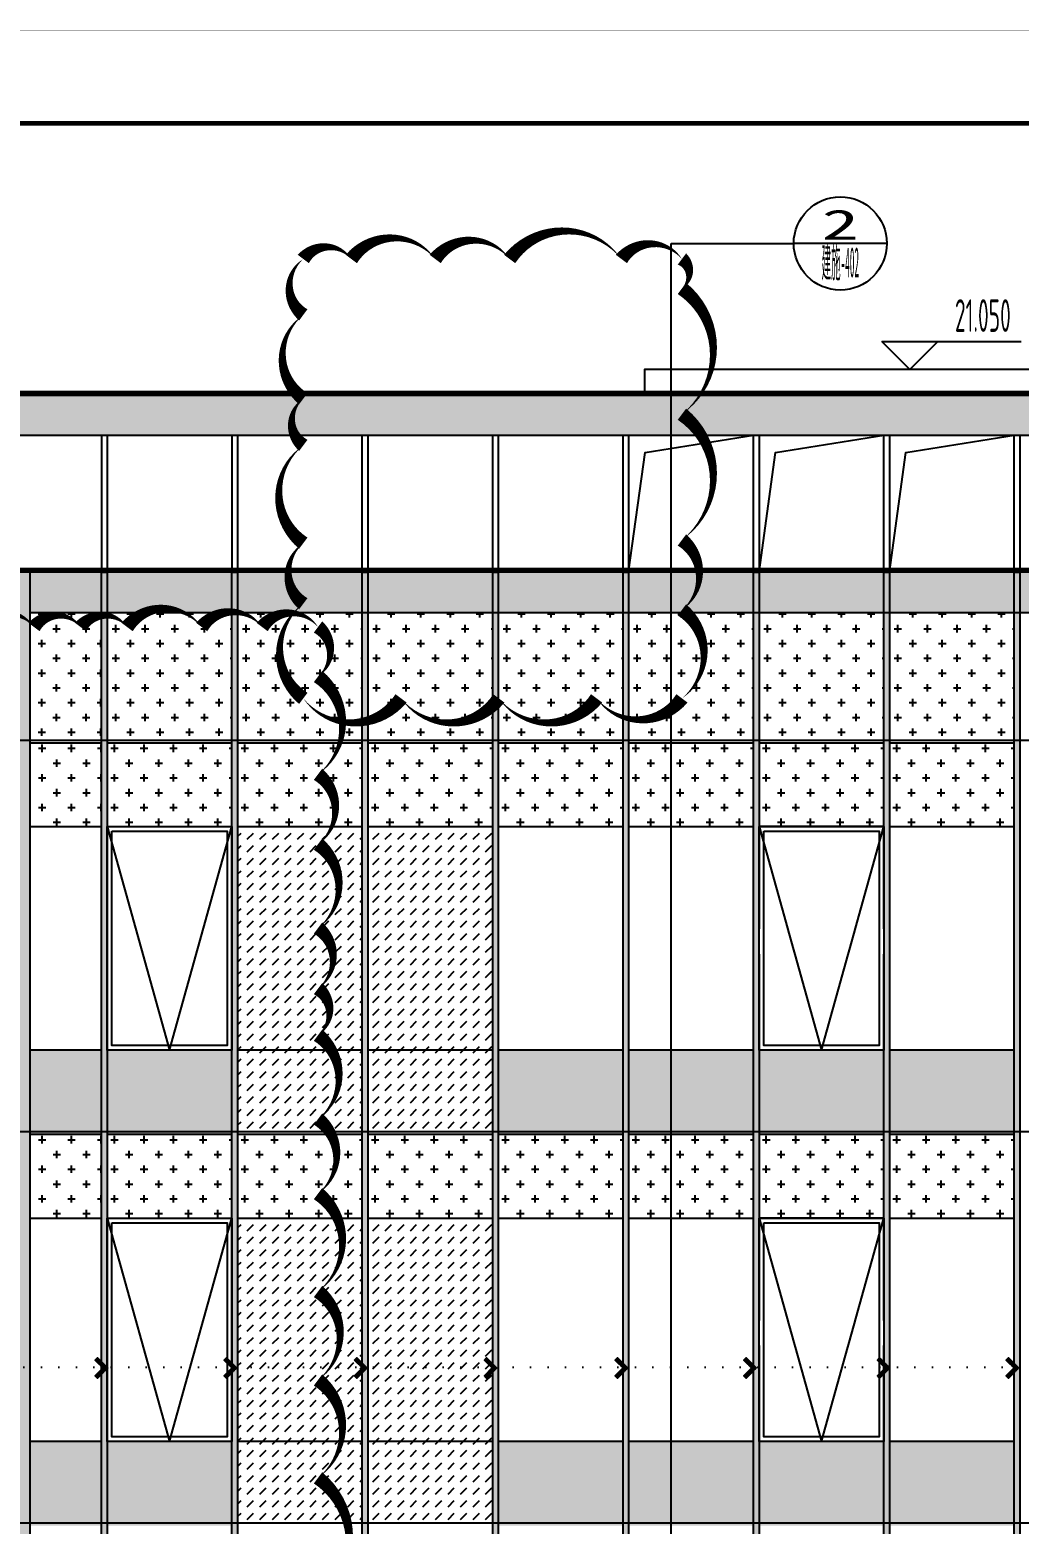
# Model space of a CAD drawing. Extents: x -863035 to 270371, y -8918 to 240488.
# Drawn here: x -294612 to -283989, y 67041 to 83077 of the extents above; entities that cross this region are included whole.
import ezdxf
from ezdxf.enums import TextEntityAlignment as Align

# ---------------------------------------------------------------- set-up
doc = ezdxf.new("R2010")
doc.units = 0
doc.header["$LTSCALE"] = 1000
doc.header["$MEASUREMENT"] = 0
doc.linetypes.add('109-34 轴网$0$L1$0$$AUDIT_BAD_LTYPE1', pattern=[0])
doc.linetypes.add('DOT2', pattern=[0.125, 0, -0.125])
for name, color, linetype in [('01-标注_标高', 200, 'Continuous'), ('01-标注_符号', 200, 'Continuous'), ('02-TEXT_标注', 130, 'Continuous'), ('05-填充_156', 156, 'Continuous'), ('05-填充_18', 18, 'Continuous'), ('05-填充_天正', 26, 'Continuous'), ('A-C_窗', 140, 'Continuous'), ('A-SUR_看线', 231, 'Continuous'), ('D_铝板', 181, 'Continuous'), ('E-立面', 255, 'Continuous'), ('E-立面轮廓', 241, 'Continuous')]:
    doc.layers.add(name, color=color, linetype=linetype)
doc.layers.add('04-不打印_辅助线', color=165, linetype='Continuous', plot=False)
doc.layers.add('DIM_MODI', color=6, linetype='Continuous', plot=False)
doc.styles.add('_TCH_DIM', font='ROS1', dxfattribs={"width": 0.75, "bigfont": 'JD'})
doc.styles.add('logo-3', font='', dxfattribs={"width": 0.8})
doc.styles.add('华文细黑', font='STXIHEI.TTF', dxfattribs={"height": 10})
doc.styles.get('logo-3').set_extended_font_data('SimSun')
doc.dimstyles.new('副本 ISO-1', dxfattribs={"dimtxt": 2.5, "dimasz": 1.5, "dimexe": 1.25, "dimexo": 0.625, "dimtad": 1, "dimdec": 0, "dimtxsty": 'logo-3', "dimblk": 'ARCHTICK', "dimcen": 2.5, "dimdle": 1, "dimadec": 0, "dimazin": 0, "dimtfac": 1, "dimtdec": 0, "dimtix": 1, "dimtmove": 0, "dimatfit": 3, "dimldrblk": 'AR', "dimfxl": 0, "dimarcsym": 0})
pattern_1 = [(360, (-4328.79, -217830.64), (158.75, 158.75), [79.375, -238.125]), (90, (-4289.1, -217870.32), (-158.75, 158.75), [79.375, -238.125])]
pattern_2 = [(45, (4071.21, -213630.64), (4e-14, 134.70384), [95.25, -95.25])]
pattern_3 = [(45, (4071.21, -209430.64), (4e-14, 134.70384), [95.25, -95.25])]

# ---------------------------------------------------------------- blocks, each defined once
blk = doc.blocks.new('*U23')
at = {"layer": '05-填充_18'}
h = blk.add_hatch(color=256, dxfattribs=at)
h.dxf.hatch_style = 1
h.paths.add_polyline_path([(60, -15050), (0, -15050), (0, 310), (60, 310)])
blk.add_lwpolyline([(60, -15050), (0, -15050), (0, 310), (60, 310)], close=True)
blk = doc.blocks.new('dsfdsg')
at = {"layer": 'A-C_窗'}
for points in [[(1340, 2400), (0, 2400)], [(1340, 0), (0, 0)]]:
    blk.add_lwpolyline(points, dxfattribs=at)
blk.add_wipeout([(0, 1300), (0, 1035), (1340, 1035), (1340, 1300)])
for points in [[(0, 2400), (1340, 2400), (1340, 0), (0, 0)], [(50, 2350), (1290, 2350), (1290, 50), (50, 50)]]:
    blk.add_lwpolyline(points, close=True, dxfattribs=at)
blk.add_lwpolyline([(0, 2400), (670, 0), (1340, 2400)], dxfattribs=at)
blk = doc.blocks.new('A$C2DDF4F07')
at = {"layer": 'A-C_窗'}
for points in [[(0, 2400), (1340, 2400), (1340, 0), (0, 0)], [(50, 2350), (1290, 2350), (1290, 50), (50, 50)]]:
    blk.add_lwpolyline(points, close=True, dxfattribs=at)
blk.add_lwpolyline([(0, 2400), (670, 0), (1340, 2400)], dxfattribs=at)
blk = doc.blocks.new('_ArchTick')
at = {"color": 0, "linetype": 'ByBlock', "const_width": 0.4}
blk.add_lwpolyline([(-0.5, -0.5), (0.5, 0.5)], dxfattribs=at)
blk = doc.blocks.new('*X7')
at = {"color": 0}
for p, q in [((-1012.3116, 1692.7221), (-1012.3116, 1692.7226)), ((-1012.3115, 1692.7227), (-1012.2838, 1692.7227)), ((-1012.3111, 1692.7217), (-1012.2828, 1692.7217)), ((-1012.3106, 1692.7211), (-1012.3106, 1692.7236)), ((-1012.3105, 1692.7237), (-1012.2848, 1692.7237)), ((-1012.3101, 1692.7207), (-1012.2818, 1692.7207)), ((-1012.3096, 1692.7201), (-1012.3096, 1692.7246)), ((-1012.3095, 1692.7247), (-1012.2858, 1692.7247)), ((-1012.3091, 1692.7197), (-1012.2808, 1692.7197)), ((-1012.3086, 1692.7191), (-1012.3086, 1692.7256)), ((-1012.3085, 1692.7257), (-1012.2868, 1692.7257)), ((-1012.3081, 1692.7187), (-1012.2798, 1692.7187)), ((-1012.3076, 1692.7181), (-1012.3076, 1692.7266)), ((-1012.3075, 1692.7267), (-1012.2878, 1692.7267)), ((-1012.3071, 1692.7177), (-1012.2788, 1692.7177)), ((-1012.3066, 1692.7171), (-1012.3066, 1692.7276)), ((-1012.3065, 1692.7277), (-1012.2888, 1692.7277)), ((-1012.3061, 1692.7167), (-1012.2778, 1692.7167)), ((-1012.3056, 1692.7161), (-1012.3056, 1692.7286)), ((-1012.3055, 1692.7287), (-1012.2898, 1692.7287)), ((-1012.3051, 1692.7157), (-1012.2768, 1692.7157)), ((-1012.3046, 1692.7151), (-1012.3046, 1692.7296)), ((-1012.3045, 1692.7297), (-1012.2908, 1692.7297)), ((-1012.3041, 1692.7147), (-1012.2758, 1692.7147)), ((-1012.3036, 1692.7141), (-1012.3036, 1692.7306)), ((-1012.3035, 1692.7307), (-1012.2918, 1692.7307)), ((-1012.3031, 1692.7137), (-1012.2748, 1692.7137)), ((-1012.3026, 1692.7131), (-1012.3026, 1692.7316)), ((-1012.3025, 1692.7317), (-1012.2928, 1692.7317)), ((-1012.3021, 1692.7127), (-1012.2738, 1692.7127)), ((-1012.3016, 1692.7121), (-1012.3016, 1692.7326)), ((-1012.3015, 1692.7327), (-1012.2938, 1692.7327)), ((-1012.3011, 1692.7117), (-1012.2728, 1692.7117)), ((-1012.3006, 1692.7111), (-1012.3006, 1692.7336)), ((-1012.3005, 1692.7337), (-1012.2948, 1692.7337)), ((-1012.3001, 1692.7107), (-1012.2718, 1692.7107)), ((-1012.2996, 1692.7101), (-1012.2996, 1692.7346)), ((-1012.2995, 1692.7347), (-1012.2958, 1692.7347)), ((-1012.2991, 1692.7097), (-1012.2708, 1692.7097)), ((-1012.2986, 1692.7091), (-1012.2986, 1692.7356)), ((-1012.2985, 1692.7357), (-1012.2968, 1692.7357)), ((-1012.2981, 1692.7087), (-1012.2698, 1692.7087)), ((-1012.2976, 1692.7081), (-1012.2976, 1692.7364)), ((-1012.2971, 1692.7077), (-1012.2688, 1692.7077)), ((-1012.2966, 1692.7071), (-1012.2966, 1692.7354)), ((-1012.2961, 1692.7067), (-1012.2678, 1692.7067)), ((-1012.2956, 1692.7061), (-1012.2956, 1692.7344)), ((-1012.2951, 1692.7057), (-1012.2668, 1692.7057)), ((-1012.2946, 1692.7051), (-1012.2946, 1692.7334)), ((-1012.2941, 1692.7047), (-1012.2658, 1692.7047)), ((-1012.2936, 1692.7041), (-1012.2936, 1692.7324)), ((-1012.2931, 1692.7037), (-1012.2648, 1692.7037)), ((-1012.2926, 1692.7031), (-1012.2926, 1692.7314)), ((-1012.2921, 1692.7027), (-1012.2638, 1692.7027)), ((-1012.2916, 1692.7021), (-1012.2916, 1692.7304)), ((-1012.2911, 1692.7017), (-1012.2628, 1692.7017)), ((-1012.2906, 1692.7011), (-1012.2906, 1692.7294)), ((-1012.2901, 1692.7007), (-1012.2618, 1692.7007)), ((-1012.2896, 1692.7001), (-1012.2896, 1692.7284)), ((-1012.2891, 1692.6997), (-1012.2608, 1692.6997)), ((-1012.2886, 1692.6991), (-1012.2886, 1692.7274)), ((-1012.2881, 1692.6987), (-1012.2598, 1692.6987)), ((-1012.2876, 1692.6981), (-1012.2876, 1692.7264)), ((-1012.2871, 1692.6977), (-1012.2588, 1692.6977)), ((-1012.2866, 1692.6971), (-1012.2866, 1692.7254)), ((-1012.2861, 1692.6967), (-1012.2578, 1692.6967)), ((-1012.2856, 1692.6961), (-1012.2856, 1692.7244)), ((-1012.2851, 1692.6957), (-1012.2568, 1692.6957)), ((-1012.2846, 1692.6951), (-1012.2846, 1692.7234)), ((-1012.2841, 1692.6947), (-1012.2558, 1692.6947)), ((-1012.2836, 1692.6941), (-1012.2836, 1692.7224)), ((-1012.2831, 1692.6937), (-1012.2548, 1692.6937)), ((-1012.2826, 1692.6931), (-1012.2826, 1692.7214)), ((-1012.2821, 1692.6927), (-1012.2538, 1692.6927)), ((-1012.2816, 1692.6921), (-1012.2816, 1692.7204)), ((-1012.2811, 1692.6917), (-1012.2528, 1692.6917)), ((-1012.2806, 1692.6911), (-1012.2806, 1692.7194)), ((-1012.2801, 1692.6907), (-1012.2518, 1692.6907)), ((-1012.2796, 1692.6901), (-1012.2796, 1692.7184)), ((-1012.2791, 1692.6897), (-1012.2508, 1692.6897)), ((-1012.2786, 1692.6891), (-1012.2786, 1692.7174)), ((-1012.2781, 1692.6887), (-1012.2498, 1692.6887)), ((-1012.2776, 1692.6881), (-1012.2776, 1692.7164)), ((-1012.2771, 1692.6877), (-1012.2488, 1692.6877)), ((-1012.2766, 1692.6871), (-1012.2766, 1692.7154)), ((-1012.2761, 1692.6867), (-1012.2478, 1692.6867)), ((-1012.2756, 1692.6861), (-1012.2756, 1692.7144)), ((-1012.2751, 1692.6857), (-1012.2468, 1692.6857)), ((-1012.2746, 1692.6851), (-1012.2746, 1692.7134)), ((-1012.2741, 1692.6847), (-1012.2458, 1692.6847)), ((-1012.2736, 1692.6841), (-1012.2736, 1692.7124)), ((-1012.2731, 1692.6837), (-1012.2448, 1692.6837)), ((-1012.2726, 1692.6831), (-1012.2726, 1692.7114)), ((-1012.2721, 1692.6827), (-1012.2438, 1692.6827)), ((-1012.2716, 1692.6821), (-1012.2716, 1692.7104)), ((-1012.2711, 1692.6817), (-1012.2428, 1692.6817)), ((-1012.2706, 1692.6811), (-1012.2706, 1692.7094)), ((-1012.2701, 1692.6807), (-1012.2418, 1692.6807)), ((-1012.2696, 1692.6801), (-1012.2696, 1692.7084)), ((-1012.2691, 1692.6797), (-1012.2408, 1692.6797)), ((-1012.2686, 1692.6791), (-1012.2686, 1692.7074)), ((-1012.2681, 1692.6787), (-1012.2398, 1692.6787)), ((-1012.2676, 1692.6781), (-1012.2676, 1692.7064)), ((-1012.2671, 1692.6777), (-1012.2388, 1692.6777)), ((-1012.2666, 1692.6771), (-1012.2666, 1692.7054)), ((-1012.2661, 1692.6767), (-1012.2378, 1692.6767)), ((-1012.2656, 1692.6761), (-1012.2656, 1692.7044)), ((-1012.2651, 1692.6757), (-1012.2368, 1692.6757)), ((-1012.2646, 1692.6751), (-1012.2646, 1692.7034)), ((-1012.2641, 1692.6747), (-1012.2358, 1692.6747)), ((-1012.2636, 1692.6741), (-1012.2636, 1692.7024)), ((-1012.2631, 1692.6737), (-1012.2348, 1692.6737)), ((-1012.2626, 1692.6731), (-1012.2626, 1692.7014)), ((-1012.2626, 1692.6667), (-1012.2343, 1692.6667)), ((-1012.2626, 1692.6384), (-1012.2626, 1692.6667)), ((-1012.2621, 1692.6727), (-1012.2338, 1692.6727)), ((-1012.2616, 1692.6721), (-1012.2616, 1692.7004)), ((-1012.2616, 1692.6677), (-1012.2333, 1692.6677)), ((-1012.2616, 1692.6394), (-1012.2616, 1692.6677)), ((-1012.2611, 1692.6717), (-1012.2328, 1692.6717)), ((-1012.2606, 1692.6711), (-1012.2606, 1692.6994)), ((-1012.2606, 1692.6687), (-1012.2323, 1692.6687)), ((-1012.2606, 1692.6404), (-1012.2606, 1692.6687)), ((-1012.2601, 1692.6707), (-1012.2318, 1692.6707)), ((-1012.2596, 1692.6701), (-1012.2596, 1692.6984)), ((-1012.2596, 1692.6697), (-1012.2313, 1692.6697)), ((-1012.2596, 1692.6414), (-1012.2596, 1692.6697)), ((-1012.2586, 1692.6424), (-1012.2586, 1692.6974)), ((-1012.2576, 1692.6434), (-1012.2576, 1692.6964)), ((-1012.2566, 1692.6444), (-1012.2566, 1692.6954)), ((-1012.2556, 1692.6454), (-1012.2556, 1692.6944)), ((-1012.2546, 1692.6464), (-1012.2546, 1692.6934)), ((-1012.2536, 1692.6474), (-1012.2536, 1692.6924)), ((-1012.2526, 1692.6484), (-1012.2526, 1692.6914)), ((-1012.2516, 1692.6494), (-1012.2516, 1692.6904)), ((-1012.2506, 1692.6504), (-1012.2506, 1692.6894)), ((-1012.2496, 1692.6514), (-1012.2496, 1692.6884)), ((-1012.2486, 1692.6524), (-1012.2486, 1692.6874)), ((-1012.2476, 1692.6534), (-1012.2476, 1692.6864)), ((-1012.2466, 1692.6544), (-1012.2466, 1692.6854)), ((-1012.2456, 1692.6554), (-1012.2456, 1692.6844)), ((-1012.2446, 1692.6564), (-1012.2446, 1692.6834)), ((-1012.2436, 1692.6574), (-1012.2436, 1692.6824)), ((-1012.2426, 1692.6584), (-1012.2426, 1692.6814)), ((-1012.2416, 1692.6594), (-1012.2416, 1692.6804)), ((-1012.2406, 1692.6604), (-1012.2406, 1692.6794)), ((-1012.2396, 1692.6614), (-1012.2396, 1692.6784)), ((-1012.2386, 1692.6624), (-1012.2386, 1692.6774)), ((-1012.2376, 1692.6634), (-1012.2376, 1692.6764)), ((-1012.2366, 1692.6644), (-1012.2366, 1692.6754)), ((-1012.2356, 1692.6654), (-1012.2356, 1692.6744)), ((-1012.2346, 1692.6664), (-1012.2346, 1692.6734)), ((-1012.2336, 1692.6674), (-1012.2336, 1692.6724)), ((-1012.2326, 1692.6684), (-1012.2326, 1692.6714)), ((-1012.2316, 1692.6694), (-1012.2316, 1692.6704)), ((-1012.3116, 1692.6177), (-1012.2833, 1692.6177)), ((-1012.3116, 1692.6172), (-1012.3116, 1692.6177)), ((-1012.3111, 1692.6167), (-1012.2843, 1692.6167)), ((-1012.3106, 1692.6187), (-1012.2823, 1692.6187)), ((-1012.3106, 1692.6162), (-1012.3106, 1692.6187)), ((-1012.3101, 1692.6157), (-1012.2853, 1692.6157)), ((-1012.3096, 1692.6197), (-1012.2813, 1692.6197)), ((-1012.3096, 1692.6152), (-1012.3096, 1692.6197)), ((-1012.3091, 1692.6147), (-1012.2863, 1692.6147)), ((-1012.3086, 1692.6207), (-1012.2803, 1692.6207)), ((-1012.3086, 1692.6142), (-1012.3086, 1692.6207)), ((-1012.3081, 1692.6137), (-1012.2873, 1692.6137)), ((-1012.3076, 1692.6217), (-1012.2793, 1692.6217)), ((-1012.3076, 1692.6132), (-1012.3076, 1692.6217)), ((-1012.3071, 1692.6127), (-1012.2883, 1692.6127)), ((-1012.3066, 1692.6227), (-1012.2783, 1692.6227)), ((-1012.3066, 1692.6122), (-1012.3066, 1692.6227)), ((-1012.3061, 1692.6117), (-1012.2893, 1692.6117)), ((-1012.3056, 1692.6237), (-1012.2773, 1692.6237)), ((-1012.3056, 1692.6112), (-1012.3056, 1692.6237)), ((-1012.3051, 1692.6107), (-1012.2903, 1692.6107)), ((-1012.3046, 1692.6247), (-1012.2763, 1692.6247)), ((-1012.3046, 1692.6102), (-1012.3046, 1692.6247)), ((-1012.3041, 1692.6097), (-1012.2913, 1692.6097)), ((-1012.3036, 1692.6257), (-1012.2753, 1692.6257)), ((-1012.3036, 1692.6092), (-1012.3036, 1692.6257)), ((-1012.3031, 1692.6087), (-1012.2923, 1692.6087)), ((-1012.3026, 1692.6267), (-1012.2743, 1692.6267)), ((-1012.3026, 1692.6082), (-1012.3026, 1692.6267)), ((-1012.3021, 1692.6077), (-1012.2933, 1692.6077)), ((-1012.3016, 1692.6277), (-1012.2733, 1692.6277)), ((-1012.3016, 1692.6072), (-1012.3016, 1692.6277)), ((-1012.3011, 1692.6067), (-1012.2943, 1692.6067)), ((-1012.3006, 1692.6287), (-1012.2723, 1692.6287)), ((-1012.3006, 1692.6062), (-1012.3006, 1692.6287)), ((-1012.3001, 1692.6057), (-1012.2953, 1692.6057)), ((-1012.2996, 1692.6297), (-1012.2713, 1692.6297)), ((-1012.2996, 1692.6052), (-1012.2996, 1692.6297)), ((-1012.2991, 1692.6047), (-1012.2963, 1692.6047)), ((-1012.2986, 1692.6307), (-1012.2703, 1692.6307)), ((-1012.2986, 1692.6042), (-1012.2986, 1692.6307)), ((-1012.2981, 1692.6037), (-1012.2973, 1692.6037)), ((-1012.2976, 1692.6317), (-1012.2693, 1692.6317)), ((-1012.2976, 1692.6034), (-1012.2976, 1692.6317)), ((-1012.2966, 1692.6327), (-1012.2683, 1692.6327)), ((-1012.2966, 1692.6044), (-1012.2966, 1692.6327)), ((-1012.2956, 1692.6337), (-1012.2673, 1692.6337)), ((-1012.2956, 1692.6054), (-1012.2956, 1692.6337)), ((-1012.2946, 1692.6347), (-1012.2663, 1692.6347)), ((-1012.2946, 1692.6064), (-1012.2946, 1692.6347)), ((-1012.2936, 1692.6357), (-1012.2653, 1692.6357)), ((-1012.2936, 1692.6074), (-1012.2936, 1692.6357)), ((-1012.2926, 1692.6367), (-1012.2643, 1692.6367)), ((-1012.2926, 1692.6084), (-1012.2926, 1692.6367)), ((-1012.2916, 1692.6377), (-1012.2633, 1692.6377)), ((-1012.2916, 1692.6094), (-1012.2916, 1692.6377)), ((-1012.2906, 1692.6387), (-1012.2623, 1692.6387)), ((-1012.2906, 1692.6104), (-1012.2906, 1692.6387)), ((-1012.2896, 1692.6397), (-1012.2613, 1692.6397)), ((-1012.2896, 1692.6114), (-1012.2896, 1692.6397)), ((-1012.2886, 1692.6407), (-1012.2603, 1692.6407)), ((-1012.2886, 1692.6124), (-1012.2886, 1692.6407)), ((-1012.2876, 1692.6417), (-1012.2593, 1692.6417)), ((-1012.2876, 1692.6134), (-1012.2876, 1692.6417)), ((-1012.2866, 1692.6427), (-1012.2583, 1692.6427)), ((-1012.2866, 1692.6144), (-1012.2866, 1692.6427)), ((-1012.2856, 1692.6437), (-1012.2573, 1692.6437)), ((-1012.2856, 1692.6154), (-1012.2856, 1692.6437)), ((-1012.2846, 1692.6447), (-1012.2563, 1692.6447)), ((-1012.2846, 1692.6164), (-1012.2846, 1692.6447)), ((-1012.2836, 1692.6457), (-1012.2553, 1692.6457)), ((-1012.2836, 1692.6174), (-1012.2836, 1692.6457)), ((-1012.2826, 1692.6467), (-1012.2543, 1692.6467)), ((-1012.2826, 1692.6184), (-1012.2826, 1692.6467)), ((-1012.2816, 1692.6477), (-1012.2533, 1692.6477)), ((-1012.2816, 1692.6194), (-1012.2816, 1692.6477)), ((-1012.2806, 1692.6487), (-1012.2523, 1692.6487)), ((-1012.2806, 1692.6204), (-1012.2806, 1692.6487)), ((-1012.2796, 1692.6497), (-1012.2513, 1692.6497)), ((-1012.2796, 1692.6214), (-1012.2796, 1692.6497)), ((-1012.2786, 1692.6507), (-1012.2503, 1692.6507)), ((-1012.2786, 1692.6224), (-1012.2786, 1692.6507)), ((-1012.2776, 1692.6517), (-1012.2493, 1692.6517)), ((-1012.2776, 1692.6234), (-1012.2776, 1692.6517)), ((-1012.2766, 1692.6527), (-1012.2483, 1692.6527)), ((-1012.2766, 1692.6244), (-1012.2766, 1692.6527)), ((-1012.2756, 1692.6537), (-1012.2473, 1692.6537)), ((-1012.2756, 1692.6254), (-1012.2756, 1692.6537)), ((-1012.2746, 1692.6547), (-1012.2463, 1692.6547)), ((-1012.2746, 1692.6264), (-1012.2746, 1692.6547)), ((-1012.2736, 1692.6557), (-1012.2453, 1692.6557)), ((-1012.2736, 1692.6274), (-1012.2736, 1692.6557)), ((-1012.2726, 1692.6567), (-1012.2443, 1692.6567)), ((-1012.2726, 1692.6284), (-1012.2726, 1692.6567)), ((-1012.2716, 1692.6577), (-1012.2433, 1692.6577)), ((-1012.2716, 1692.6294), (-1012.2716, 1692.6577)), ((-1012.2706, 1692.6587), (-1012.2423, 1692.6587)), ((-1012.2706, 1692.6304), (-1012.2706, 1692.6587)), ((-1012.2696, 1692.6597), (-1012.2413, 1692.6597)), ((-1012.2696, 1692.6314), (-1012.2696, 1692.6597)), ((-1012.2686, 1692.6607), (-1012.2403, 1692.6607)), ((-1012.2686, 1692.6324), (-1012.2686, 1692.6607)), ((-1012.2676, 1692.6617), (-1012.2393, 1692.6617)), ((-1012.2676, 1692.6334), (-1012.2676, 1692.6617)), ((-1012.2666, 1692.6627), (-1012.2383, 1692.6627)), ((-1012.2666, 1692.6344), (-1012.2666, 1692.6627)), ((-1012.2656, 1692.6637), (-1012.2373, 1692.6637)), ((-1012.2656, 1692.6354), (-1012.2656, 1692.6637)), ((-1012.2646, 1692.6647), (-1012.2363, 1692.6647)), ((-1012.2646, 1692.6364), (-1012.2646, 1692.6647)), ((-1012.2636, 1692.6657), (-1012.2353, 1692.6657)), ((-1012.2636, 1692.6374), (-1012.2636, 1692.6657))]:
    blk.add_line(p, q, dxfattribs=at)
blk = doc.blocks.new('A-ARROW')
blk.add_lwpolyline([(0.0808, 0.0525), (0.0666, 0.0666), (0, 0), (0.0666, -0.0666), (0.0808, -0.0525), (0.0283, 0)], close=True)
at = {"rotation": 180}
blk.add_blockref('*X7', (-1012.2311, 1692.6699), dxfattribs=at)
blk = doc.blocks.new('AR')
at = {"xscale": -21.59999999986031, "yscale": 21.59999999999127, "zscale": 21.6, "rotation": 359.9999997162888}
blk.add_blockref('A-ARROW', (0, 0), dxfattribs=at)
blk = doc.blocks.new('图框-A1+1-4')
for points, const_width in [([(0, 0), (1051, 0), (1051, 594), (0, 594)], 0.05), ([(976, 584), (25, 584), (25, 10), (976, 10)], 0.5)]:
    blk.add_lwpolyline(points, close=True, dxfattribs=dict(const_width=const_width))
blk = doc.blocks.new('hgrsjhytd')
at = {"layer": '05-填充_156'}
h = blk.add_hatch(dxfattribs=at)
h.set_pattern_fill('CROSS', color=136, scale=100, angle=-90)
h.set_pattern_definition(pattern_1)
h.paths.add_polyline_path([(18573.9, -5248.3), (17803.9, -5248.3), (17803.9, -6618.3), (18573.9, -6618.3)])
h = blk.add_hatch(dxfattribs=at)
h.set_pattern_fill('CROSS', color=136, scale=100, angle=-90)
h.set_pattern_definition(pattern_1)
h.paths.add_polyline_path([(19973.9, -5248.3), (18633.9, -5248.3), (18633.9, -6618.3), (19973.9, -6618.3)])
h = blk.add_hatch(dxfattribs=at)
h.set_pattern_fill('CROSS', color=136, scale=100, angle=-90)
h.set_pattern_definition([(360, (-2928.79, -217830.64), (158.75, 158.75), [79.375, -238.125]), (90, (-2889.1, -217870.32), (-158.75, 158.75), [79.375, -238.125])])
h.paths.add_polyline_path([(21373.9, -5248.3), (20033.9, -5248.3), (20033.9, -6618.3), (21373.9, -6618.3)])
h = blk.add_hatch(dxfattribs=at)
h.set_pattern_fill('CROSS', color=136, scale=100, angle=-90)
h.set_pattern_definition([(360, (-1528.79, -217830.64), (158.75, 158.75), [79.375, -238.125]), (90, (-1489.1, -217870.32), (-158.75, 158.75), [79.375, -238.125])])
h.paths.add_polyline_path([(22773.9, -5248.3), (21433.9, -5248.3), (21433.9, -6618.3), (22773.9, -6618.3)])
h = blk.add_hatch(dxfattribs=at)
h.set_pattern_fill('CROSS', color=136, scale=100, angle=-90)
h.set_pattern_definition([(360, (-128.79, -217830.64), (158.75, 158.75), [79.375, -238.125]), (90, (-89.1, -217870.32), (-158.75, 158.75), [79.375, -238.125])])
h.paths.add_polyline_path([(24173.9, -5248.3), (22833.9, -5248.3), (22833.9, -6618.3), (24173.9, -6618.3)])
h = blk.add_hatch(dxfattribs=at)
h.set_pattern_fill('CROSS', color=136, scale=100, angle=-90)
h.set_pattern_definition([(360, (1271.21, -217830.64), (158.75, 158.75), [79.375, -238.125]), (90, (1310.9, -217870.32), (-158.75, 158.75), [79.375, -238.125])])
h.paths.add_polyline_path([(25573.9, -5248.3), (24233.9, -5248.3), (24233.9, -6618.3), (25573.9, -6618.3)])
h = blk.add_hatch(dxfattribs=at)
h.set_pattern_fill('CROSS', color=136, scale=100, angle=-90)
h.set_pattern_definition([(360, (2671.21, -217830.64), (158.75, 158.75), [79.375, -238.125]), (90, (2710.9, -217870.32), (-158.75, 158.75), [79.375, -238.125])])
h.paths.add_polyline_path([(26973.9, -5248.3), (25633.9, -5248.3), (25633.9, -6618.3), (26973.9, -6618.3)])
h = blk.add_hatch(dxfattribs=at)
h.set_pattern_fill('CROSS', color=136, scale=100, angle=-90)
h.set_pattern_definition([(360, (4071.21, -217830.64), (158.75, 158.75), [79.375, -238.125]), (90, (4110.9, -217870.32), (-158.75, 158.75), [79.375, -238.125])])
h.paths.add_polyline_path([(28373.9, -5248.3), (27033.9, -5248.3), (27033.9, -6618.3), (28373.9, -6618.3)])
h = blk.add_hatch(dxfattribs=at)
h.set_pattern_fill('CROSS', color=136, scale=100, angle=-90)
h.set_pattern_definition([(360, (3611.21, -209430.64), (158.75, 158.75), [79.375, -238.125]), (90, (3650.9, -209470.32), (-158.75, 158.75), [79.375, -238.125])])
h.paths.add_polyline_path([(18573.9, -6648.3), (17803.9, -6648.3), (17803.9, -7548.3), (18573.9, -7548.3)])
h = blk.add_hatch(dxfattribs=at)
h.set_pattern_fill('CROSS', color=136, scale=100, angle=-90)
h.set_pattern_definition([(360, (4071.21, -209430.64), (158.75, 158.75), [79.375, -238.125]), (90, (4110.9, -209470.32), (-158.75, 158.75), [79.375, -238.125])])
h.paths.add_polyline_path([(19973.9, -6648.3), (18633.9, -6648.3), (18633.9, -7548.3), (19973.9, -7548.3)])
h = blk.add_hatch(dxfattribs=at)
h.set_pattern_fill('CROSS', color=136, scale=100, angle=-90)
h.set_pattern_definition([(360, (5471.21, -209430.64), (158.75, 158.75), [79.375, -238.125]), (90, (5510.9, -209470.32), (-158.75, 158.75), [79.375, -238.125])])
h.paths.add_polyline_path([(21373.9, -6648.3), (20033.9, -6648.3), (20033.9, -7548.3), (21373.9, -7548.3)])
h = blk.add_hatch(dxfattribs=at)
h.set_pattern_fill('CROSS', color=136, scale=100, angle=-90)
h.set_pattern_definition([(360, (6871.21, -209430.64), (158.75, 158.75), [79.375, -238.125]), (90, (6910.9, -209470.32), (-158.75, 158.75), [79.375, -238.125])])
h.paths.add_polyline_path([(22773.9, -6648.3), (21433.9, -6648.3), (21433.9, -7548.3), (22773.9, -7548.3)])
h = blk.add_hatch(dxfattribs=at)
h.set_pattern_fill('CROSS', color=136, scale=100, angle=-90)
h.set_pattern_definition([(360, (8271.21, -209430.64), (158.75, 158.75), [79.375, -238.125]), (90, (8310.9, -209470.32), (-158.75, 158.75), [79.375, -238.125])])
h.paths.add_polyline_path([(24173.9, -6648.3), (22833.9, -6648.3), (22833.9, -7548.3), (24173.9, -7548.3)])
h = blk.add_hatch(dxfattribs=at)
h.set_pattern_fill('CROSS', color=136, scale=100, angle=-90)
h.set_pattern_definition([(360, (9671.21, -209430.64), (158.75, 158.75), [79.375, -238.125]), (90, (9710.9, -209470.32), (-158.75, 158.75), [79.375, -238.125])])
h.paths.add_polyline_path([(25573.9, -6648.3), (24233.9, -6648.3), (24233.9, -7548.3), (25573.9, -7548.3)])
h = blk.add_hatch(dxfattribs=at)
h.set_pattern_fill('CROSS', color=136, scale=100, angle=-90)
h.set_pattern_definition([(360, (11071.21, -209430.64), (158.75, 158.75), [79.375, -238.125]), (90, (11110.9, -209470.32), (-158.75, 158.75), [79.375, -238.125])])
h.paths.add_polyline_path([(26973.9, -6648.3), (25633.9, -6648.3), (25633.9, -7548.3), (26973.9, -7548.3)])
h = blk.add_hatch(dxfattribs=at)
h.set_pattern_fill('CROSS', color=136, scale=100, angle=-90)
h.set_pattern_definition([(360, (12471.21, -209430.64), (158.75, 158.75), [79.375, -238.125]), (90, (12510.9, -209470.32), (-158.75, 158.75), [79.375, -238.125])])
h.paths.add_polyline_path([(28373.9, -6648.3), (27033.9, -6648.3), (27033.9, -7548.3), (28373.9, -7548.3)])
h = blk.add_hatch(dxfattribs=at)
h.set_pattern_fill('DASH', color=256, scale=100, angle=-45)
h.set_pattern_definition(pattern_3)
h.paths.add_polyline_path([(21373.9, -7548.3), (20033.9, -7548.3), (20033.9, -10818.3), (21373.9, -10818.3)])
h = blk.add_hatch(dxfattribs=at)
h.set_pattern_fill('DASH', color=256, scale=100, angle=-45)
h.set_pattern_definition(pattern_3)
h.paths.add_polyline_path([(22773.9, -7548.3), (21433.9, -7548.3), (21433.9, -10818.3), (22773.9, -10818.3)])
h = blk.add_hatch(dxfattribs=at)
h.set_pattern_fill('CROSS', color=136, scale=100, angle=-90)
h.set_pattern_definition([(360, (3611.21, -213630.64), (158.75, 158.75), [79.375, -238.125]), (90, (3650.9, -213670.32), (-158.75, 158.75), [79.375, -238.125])])
h.paths.add_polyline_path([(18573.9, -10848.3), (17803.9, -10848.3), (17803.9, -11748.3), (18573.9, -11748.3)])
h = blk.add_hatch(dxfattribs=at)
h.set_pattern_fill('CROSS', color=136, scale=100, angle=-90)
h.set_pattern_definition([(360, (4071.21, -213630.64), (158.75, 158.75), [79.375, -238.125]), (90, (4110.9, -213670.32), (-158.75, 158.75), [79.375, -238.125])])
h.paths.add_polyline_path([(19973.9, -10848.3), (18633.9, -10848.3), (18633.9, -11748.3), (19973.9, -11748.3)])
h = blk.add_hatch(dxfattribs=at)
h.set_pattern_fill('CROSS', color=136, scale=100, angle=-90)
h.set_pattern_definition([(360, (5471.21, -213630.64), (158.75, 158.75), [79.375, -238.125]), (90, (5510.9, -213670.32), (-158.75, 158.75), [79.375, -238.125])])
h.paths.add_polyline_path([(21373.9, -10848.3), (20033.9, -10848.3), (20033.9, -11748.3), (21373.9, -11748.3)])
h = blk.add_hatch(dxfattribs=at)
h.set_pattern_fill('CROSS', color=136, scale=100, angle=-90)
h.set_pattern_definition([(360, (6871.21, -213630.64), (158.75, 158.75), [79.375, -238.125]), (90, (6910.9, -213670.32), (-158.75, 158.75), [79.375, -238.125])])
h.paths.add_polyline_path([(22773.9, -10848.3), (21433.9, -10848.3), (21433.9, -11748.3), (22773.9, -11748.3)])
h = blk.add_hatch(dxfattribs=at)
h.set_pattern_fill('CROSS', color=136, scale=100, angle=-90)
h.set_pattern_definition([(360, (8271.21, -213630.64), (158.75, 158.75), [79.375, -238.125]), (90, (8310.9, -213670.32), (-158.75, 158.75), [79.375, -238.125])])
h.paths.add_polyline_path([(24173.9, -10848.3), (22833.9, -10848.3), (22833.9, -11748.3), (24173.9, -11748.3)])
h = blk.add_hatch(dxfattribs=at)
h.set_pattern_fill('CROSS', color=136, scale=100, angle=-90)
h.set_pattern_definition([(360, (9671.21, -213630.64), (158.75, 158.75), [79.375, -238.125]), (90, (9710.9, -213670.32), (-158.75, 158.75), [79.375, -238.125])])
h.paths.add_polyline_path([(25573.9, -10848.3), (24233.9, -10848.3), (24233.9, -11748.3), (25573.9, -11748.3)])
h = blk.add_hatch(dxfattribs=at)
h.set_pattern_fill('CROSS', color=136, scale=100, angle=-90)
h.set_pattern_definition([(360, (11071.21, -213630.64), (158.75, 158.75), [79.375, -238.125]), (90, (11110.9, -213670.32), (-158.75, 158.75), [79.375, -238.125])])
h.paths.add_polyline_path([(26973.9, -10848.3), (25633.9, -10848.3), (25633.9, -11748.3), (26973.9, -11748.3)])
h = blk.add_hatch(dxfattribs=at)
h.set_pattern_fill('CROSS', color=136, scale=100, angle=-90)
h.set_pattern_definition([(360, (12471.21, -213630.64), (158.75, 158.75), [79.375, -238.125]), (90, (12510.9, -213670.32), (-158.75, 158.75), [79.375, -238.125])])
h.paths.add_polyline_path([(28373.9, -10848.3), (27033.9, -10848.3), (27033.9, -11748.3), (28373.9, -11748.3)])
h = blk.add_hatch(dxfattribs=at)
h.set_pattern_fill('DASH', color=256, scale=100, angle=-45)
h.set_pattern_definition(pattern_2)
h.paths.add_polyline_path([(21373.9, -11748.3), (20033.9, -11748.3), (20033.9, -15018.3), (21373.9, -15018.3)])
h = blk.add_hatch(dxfattribs=at)
h.set_pattern_fill('DASH', color=256, scale=100, angle=-45)
h.set_pattern_definition(pattern_2)
h.paths.add_polyline_path([(22773.9, -11748.3), (21433.9, -11748.3), (21433.9, -15018.3), (22773.9, -15018.3)])
at = {"layer": '05-填充_18'}
h = blk.add_hatch(color=256, dxfattribs=at)
h.dxf.hatch_style = 1
h.paths.add_polyline_path([(16403.9, -2918.3), (16403.9, -3348.3), (34803.9, -3348.3), (34803.9, -2918.3)])
h = blk.add_hatch(color=256, dxfattribs=at)
h.dxf.hatch_style = 1
h.paths.add_polyline_path([(17603.9, -20178.3), (17803.9, -20178.3), (17803.9, -4818.3), (17603.9, -4818.3)])
h = blk.add_hatch(color=256, dxfattribs=at)
h.dxf.hatch_style = 1
h.paths.add_polyline_path([(36203.9, -5248.3), (36203.9, -4818.3), (17803.9, -4818.3), (17803.9, -5248.3)])
at = {"layer": '05-填充_天正'}
h = blk.add_hatch(dxfattribs=at)
h.set_pattern_fill('AR-CONC', color=256, scale=200)
h.set_pattern_definition([(50, (141203.1, -166974.53), (364.36934, -31.87817), [38.1, -419.1]), (355, (141203.1, -166974.53), (-70.48565, 382.1133), [30.48, -335.28]), (100.451, (141233.47, -166977.2), (293.885, 350.2334), [32.38, -356.18]), (46.1842, (141203.1, -166872.93), (542.1581, -84.0847), [57.15, -628.65]), (96.6356, (141248.3, -166879.94), (474.8085, 494.8511), [48.57, -534.27]), (351.184, (141203.1, -166872.93), (474.8092, 494.8502), [45.72, -502.92]), (21, (141253.9, -166898.33), (303.22976, -204.53104), [38.1, -419.1]), (326, (141253.9, -166898.33), (123.60406, 368.3759), [30.48, -335.28]), (71.4514, (141279.17, -166915.38), (426.833, 163.8457), [32.38, -356.18]), (37.5, (141203.1, -166974.53), (6.17721, 169.11008), [0, -331.216, 0, -340.36, 0, -336.55]), (7.5, (141203.1, -166974.53), (133.63933, 200.36115), [0, -194.056, 0, -323.596, 0, -128.27]), (327.5, (141089.82, -166974.53), (271.18119, -11.45749), [0, -127, 0, -396.24, 0, -525.78]), (317.5, (141039.02, -166974.53), (296.25836, 50.85298), [0, -165.1, 0, -263.144, 0, -373.38])])
h.paths.add_polyline_path([(27033.9, -9948.3), (28373.9, -9948.3), (28373.9, -10848.3), (27033.9, -10848.3)])
h.paths.add_polyline_path([(25633.9, -10848.3), (26973.9, -10848.3), (26973.9, -9948.3), (25633.9, -9948.3)])
h.paths.add_polyline_path([(24233.9, -9948.3), (25573.9, -9948.3), (25573.9, -10848.3), (24233.9, -10848.3)])
h.paths.add_polyline_path([(22833.9, -10848.3), (24173.9, -10848.3), (24173.9, -9948.3), (22833.9, -9948.3)])
h.paths.add_polyline_path([(18633.9, -10848.3), (19973.9, -10848.3), (19973.9, -9948.3), (18633.9, -9948.3)])
h.paths.add_polyline_path([(17803.9, -10848.3), (18573.9, -10848.3), (18573.9, -9948.3), (17803.9, -9948.3)])
h.paths.add_polyline_path([(17233.9, -10848.3), (17603.9, -10848.3), (17603.9, -9948.3), (17233.9, -9948.3)])
h.paths.add_polyline_path([(16403.9, -9948.3), (17173.9, -9948.3), (17173.9, -10848.3), (16403.9, -10848.3)])
h.paths.add_polyline_path([(15833.9, -10848.3), (16403.9, -10848.3), (16403.9, -9948.3), (15833.9, -9948.3)])
h.paths.add_polyline_path([(14433.9, -10848.3), (15773.9, -10848.3), (15773.9, -9948.3), (14433.9, -9948.3)])
h.paths.add_polyline_path([(10233.9, -10848.3), (11573.9, -10848.3), (11573.9, -9948.3), (10233.9, -9948.3)])
h.paths.add_polyline_path([(9403.9, -10848.3), (10173.9, -10848.3), (10173.9, -9948.3), (9403.9, -9948.3)])
h.paths.add_polyline_path([(8003.9, -10848.3), (8803.9, -10848.3), (8803.9, -9948.3), (8003.9, -9948.3)])
h = blk.add_hatch(dxfattribs=at)
h.set_pattern_fill('AR-CONC', color=256, scale=200)
h.set_pattern_definition([(50, (141203.1, -171174.53), (364.36934, -31.87817), [38.1, -419.1]), (355, (141203.1, -171174.53), (-70.48565, 382.1133), [30.48, -335.28]), (100.451, (141233.47, -171177.2), (293.885, 350.2334), [32.38, -356.18]), (46.1842, (141203.1, -171072.93), (542.1581, -84.0847), [57.15, -628.65]), (96.6356, (141248.3, -171079.94), (474.8085, 494.8511), [48.57, -534.27]), (351.184, (141203.1, -171072.93), (474.8092, 494.8502), [45.72, -502.92]), (21, (141253.9, -171098.33), (303.22976, -204.53104), [38.1, -419.1]), (326, (141253.9, -171098.33), (123.60406, 368.3759), [30.48, -335.28]), (71.4514, (141279.17, -171115.38), (426.833, 163.8457), [32.38, -356.18]), (37.5, (141203.1, -171174.53), (6.17721, 169.11008), [0, -331.216, 0, -340.36, 0, -336.55]), (7.5, (141203.1, -171174.53), (133.63933, 200.36115), [0, -194.056, 0, -323.596, 0, -128.27]), (327.5, (141089.82, -171174.53), (271.18119, -11.45749), [0, -127, 0, -396.24, 0, -525.78]), (317.5, (141039.02, -171174.53), (296.25836, 50.85298), [0, -165.1, 0, -263.144, 0, -373.38])])
h.paths.add_polyline_path([(49433.9, -15048.3), (50203.9, -15048.3), (50203.9, -14148.3), (49433.9, -14148.3)])
h.paths.add_polyline_path([(48033.9, -15048.3), (49373.9, -15048.3), (49373.9, -14148.3), (48033.9, -14148.3)])
h.paths.add_polyline_path([(43833.9, -15048.3), (45173.9, -15048.3), (45173.9, -14148.3), (43833.9, -14148.3)])
h.paths.add_polyline_path([(42433.9, -15048.3), (43773.9, -15048.3), (43773.9, -14148.3), (42433.9, -14148.3)])
h.paths.add_polyline_path([(41033.9, -14148.3), (42373.9, -14148.3), (42373.9, -15048.3), (41033.9, -15048.3)])
h.paths.add_polyline_path([(39633.9, -15048.3), (40973.9, -15048.3), (40973.9, -14148.3), (39633.9, -14148.3)])
h.paths.add_polyline_path([(35433.9, -15048.3), (36773.9, -15048.3), (36773.9, -14148.3), (35433.9, -14148.3)])
h.paths.add_polyline_path([(34033.9, -15048.3), (35373.9, -15048.3), (35373.9, -14148.3), (34033.9, -14148.3)])
h.paths.add_polyline_path([(32633.9, -15048.3), (33973.9, -15048.3), (33973.9, -14148.3), (32633.9, -14148.3)])
h.paths.add_polyline_path([(31233.9, -15048.3), (32573.9, -15048.3), (32573.9, -14148.3), (31233.9, -14148.3)])
h.paths.add_polyline_path([(27033.9, -14148.3), (28373.9, -14148.3), (28373.9, -15048.3), (27033.9, -15048.3)])
h.paths.add_polyline_path([(25633.9, -15048.3), (26973.9, -15048.3), (26973.9, -14148.3), (25633.9, -14148.3)])
h.paths.add_polyline_path([(24233.9, -14148.3), (25573.9, -14148.3), (25573.9, -15048.3), (24233.9, -15048.3)])
h.paths.add_polyline_path([(22833.9, -15048.3), (24173.9, -15048.3), (24173.9, -14148.3), (22833.9, -14148.3)])
h.paths.add_polyline_path([(18633.9, -15048.3), (19973.9, -15048.3), (19973.9, -14148.3), (18633.9, -14148.3)])
h.paths.add_polyline_path([(17803.9, -15048.3), (18573.9, -15048.3), (18573.9, -14148.3), (17803.9, -14148.3)])
h.paths.add_polyline_path([(17233.9, -15048.3), (17603.9, -15048.3), (17603.9, -14148.3), (17233.9, -14148.3)])
h.paths.add_polyline_path([(16403.9, -14148.3), (17173.9, -14148.3), (17173.9, -15048.3), (16403.9, -15048.3)])
h.paths.add_polyline_path([(15833.9, -15048.3), (16403.9, -15048.3), (16403.9, -14148.3), (15833.9, -14148.3)])
h.paths.add_polyline_path([(14433.9, -15048.3), (15773.9, -15048.3), (15773.9, -14148.3), (14433.9, -14148.3)])
h.paths.add_polyline_path([(10233.9, -15048.3), (11573.9, -15048.3), (11573.9, -14148.3), (10233.9, -14148.3)])
h.paths.add_polyline_path([(9403.9, -15048.3), (10173.9, -15048.3), (10173.9, -14148.3), (9403.9, -14148.3)])
h.paths.add_polyline_path([(8003.9, -15048.3), (8803.9, -15048.3), (8803.9, -14148.3), (8003.9, -14148.3)])
blk.add_lwpolyline([(30103.9, -2893.3), (30103.9, -2643.3), (24403.9, -2643.3), (24403.9, -2893.3)])
at = {"layer": '01-标注_标高'}
for p, q in [((27253.9, -2643.3), (26953.9, -2343.3)), ((26953.9, -2343.3), (28449.9, -2343.3)), ((27253.9, -2643.3), (27553.9, -2343.3))]:
    blk.add_line(p, q, dxfattribs=at)
at = {"layer": '04-不打印_辅助线'}
for points in [[(5587.2, -6618.3), (50637.1, -6618.3)], [(5587.2, -10818.3), (50637.1, -10818.3)], [(5587.2, -15018.3), (50637.1, -15018.3)]]:
    blk.add_lwpolyline(points, dxfattribs=at)
at = {"layer": 'A-C_窗'}
for points in [[(18573.9, -3348.3), (18573.9, -4818.3)], [(18633.9, -3348.3), (18633.9, -4818.3)], [(19973.9, -3348.3), (19973.9, -4818.3)], [(20033.9, -3348.3), (20033.9, -4818.3)], [(17803.9, -6648.3), (18573.9, -6648.3)], [(18633.9, -6648.3), (19973.9, -6648.3)], [(18633.9, -6648.3), (19973.9, -6648.3)], [(20033.9, -6648.3), (21373.9, -6648.3)], [(21433.9, -6648.3), (22773.9, -6648.3)], [(22833.9, -6648.3), (24173.9, -6648.3)], [(24233.9, -6648.3), (25573.9, -6648.3)], [(25633.9, -6648.3), (26973.9, -6648.3)], [(27033.9, -6648.3), (28373.9, -6648.3)], [(17803.9, -7548.3), (18573.9, -7548.3)], [(18633.9, -7548.3), (19973.9, -7548.3)], [(18633.9, -7548.3), (19973.9, -7548.3)], [(20033.9, -7548.3), (21373.9, -7548.3)], [(21433.9, -7548.3), (22773.9, -7548.3)], [(22833.9, -7548.3), (24173.9, -7548.3)], [(24233.9, -7548.3), (25573.9, -7548.3)], [(25633.9, -7548.3), (26973.9, -7548.3)], [(27033.9, -7548.3), (28373.9, -7548.3)], [(18573.9, -9948.3), (17803.9, -9948.3)], [(19973.9, -9948.3), (18633.9, -9948.3)], [(21373.9, -9948.3), (20033.9, -9948.3)], [(22773.9, -9948.3), (21433.9, -9948.3)], [(24173.9, -9948.3), (22833.9, -9948.3)], [(25573.9, -9948.3), (24233.9, -9948.3)], [(28373.9, -9948.3), (27033.9, -9948.3)], [(17803.9, -10848.3), (18573.9, -10848.3)], [(18633.9, -10848.3), (19973.9, -10848.3)], [(18633.9, -10848.3), (19973.9, -10848.3)], [(20033.9, -10848.3), (21373.9, -10848.3)], [(21433.9, -10848.3), (22773.9, -10848.3)], [(22833.9, -10848.3), (24173.9, -10848.3)], [(24233.9, -10848.3), (25573.9, -10848.3)], [(25633.9, -10848.3), (26973.9, -10848.3)], [(27033.9, -10848.3), (28373.9, -10848.3)], [(17803.9, -11748.3), (18573.9, -11748.3)], [(18633.9, -11748.3), (19973.9, -11748.3)], [(18633.9, -11748.3), (19973.9, -11748.3)], [(20033.9, -11748.3), (21373.9, -11748.3)], [(21433.9, -11748.3), (22773.9, -11748.3)], [(22833.9, -11748.3), (24173.9, -11748.3)], [(24233.9, -11748.3), (25573.9, -11748.3)], [(25633.9, -11748.3), (26973.9, -11748.3)], [(27033.9, -11748.3), (28373.9, -11748.3)], [(18573.9, -14148.3), (17803.9, -14148.3)], [(19973.9, -14148.3), (18633.9, -14148.3)], [(21373.9, -14148.3), (20033.9, -14148.3)], [(22773.9, -14148.3), (21433.9, -14148.3)], [(24173.9, -14148.3), (22833.9, -14148.3)], [(25573.9, -14148.3), (24233.9, -14148.3)], [(28373.9, -14148.3), (27033.9, -14148.3)]]:
    blk.add_lwpolyline(points, dxfattribs=at)
for points in [[(21433.9, -4818.3), (21373.9, -4818.3), (21373.9, -3348.3), (21433.9, -3348.3)], [(22833.9, -4818.3), (22773.9, -4818.3), (22773.9, -3348.3), (22833.9, -3348.3)], [(24233.9, -4818.3), (24173.9, -4818.3), (24173.9, -3348.3), (24233.9, -3348.3)], [(25633.9, -4818.3), (25573.9, -4818.3), (25573.9, -3348.3), (25633.9, -3348.3)], [(27033.9, -4818.3), (26973.9, -4818.3), (26973.9, -3348.3), (27033.9, -3348.3)], [(28433.9, -4818.3), (28373.9, -4818.3), (28373.9, -3348.3), (28433.9, -3348.3)]]:
    blk.add_lwpolyline(points, close=True, dxfattribs=at)
at = {"layer": 'A-SUR_看线'}
for points in [[(24233.9, -4818.3), (24410, -3531.4), (25573.9, -3348.3)], [(25633.9, -4818.3), (25810, -3531.4), (26973.9, -3348.3)], [(27033.9, -4818.3), (27210, -3531.4), (28373.9, -3348.3)]]:
    blk.add_lwpolyline(points, dxfattribs=at)
at = {"layer": 'E-立面', "linetype": '109-34 轴网$0$L1$0$$AUDIT_BAD_LTYPE1'}
for points in [[(16403.9, -2918.3), (34803.9, -2918.3)], [(16403.9, -3348.3), (34803.9, -3348.3)], [(36403.9, -9518.3), (36403.9, -4818.3), (17603.9, -4818.3), (17603.9, -20178.3)], [(17803.9, -4818.3), (17803.9, -20178.3)], [(17803.9, -5248.3), (36203.9, -5248.3)]]:
    blk.add_lwpolyline(points, dxfattribs=at)
at = {"layer": 'E-立面轮廓', "const_width": 50}
for points in [[(16378.9, -20178.3), (16378.9, -2893.3), (34828.9, -2893.3), (34828.9, -4793.3)], [(36428.9, -9518.3), (36428.9, -4793.3), (17578.9, -4793.3), (17578.9, -20178.3)]]:
    blk.add_lwpolyline(points, dxfattribs=at)
at = {"layer": '01-标注_符号', "color": 51, "linetype": 'DOT2', "ltscale": 1.5, "xscale": 75, "yscale": 75, "zscale": 75}
for p in [(18636.8, -13357.3), (20022.2, -13357.3), (21422.3, -13357.3), (22815.2, -13357.3), (24221.2, -13357.3), (28420, -13357.3)]:
    blk.add_blockref('AR', p, dxfattribs=at)
at = {"layer": 'A-C_窗'}
for p in [(18633.9, -9948.3), (18633.9, -14148.3)]:
    blk.add_blockref('A$C2DDF4F07', p, dxfattribs=at)
at = {"layer": 'D_铝板'}
for p in [(18573.9, -5128.2), (19973.9, -5128.2), (21373.9, -5128.2), (22773.9, -5128.2), (24173.9, -5128.2), (25573.9, -5128.2), (26973.9, -5128.2), (28373.9, -5128.2)]:
    blk.add_blockref('*U23', p, dxfattribs=at)
at = {"layer": '02-TEXT_标注', "style": '_TCH_DIM', "width": 0.5625}
blk.add_text('21.050', height=350, dxfattribs=at).set_placement((27737.4, -2238.3))
at = {"layer": '01-标注_符号', "color": 51, "linetype": 'DOT2', "ltscale": 1.5}
blk.add_leader([(50570.3, -13348.9), (6457, -13348.9)], dimstyle='副本 ISO-1', override={"dimasz": 75, "dimtad": 0}, dxfattribs=at)
for p in [(25633.9, -9948.3), (25633.9, -14148.3)]:
    blk.add_blockref('dsfdsg', p)
at = {"layer": '01-标注_符号', "color": 51, "linetype": 'DOT2', "ltscale": 1.5, "xscale": 75, "yscale": 75, "zscale": 75}
for p in [(25602.2, -13357.3), (27036.5, -13357.3)]:
    blk.add_blockref('AR', p, dxfattribs=at)

msp = doc.modelspace()

# ---------------------------------------------------------------- linework, layer by layer
at = {"layer": '01-标注_符号'}
for p in [(-287726.5, 80785.5), (-285409.2, 80785.5)]:
    msp.add_line(p, (-286409.2, 80785.5), dxfattribs=at)
at = {"layer": '04-不打印_辅助线'}
msp.add_lwpolyline([(-312416, 54574.5), (-255645.6, 54574.5), (-255645.6, 82074.5), (-312416, 82074.5)], close=True, dxfattribs=at)

# ---------------------------------------------------------------- texts
at = {"layer": '02-TEXT_标注', "style": '华文细黑'}
for s, height, width, p, p2 in [('2', 322, 1.685469, (-286110.4, 80825.7), (-285707.9, 80825.7)), ('建施-402', 321.99, 0.233788, (-286110.4, 80423.2), (-285707.9, 80423.2))]:
    msp.add_text(s, height=height, dxfattribs=dict(at, width=width)).set_placement(p, p2, align=Align.FIT)

# ---------------------------------------------------------------- next in the draw order: block references
msp.add_blockref('hgrsjhytd', (-312416, 82074.5))

# ---------------------------------------------------------------- next in the draw order: linework, layer by layer
at = {"layer": '01-标注_符号'}
msp.add_line((-287726.5, 57801.8), (-287726.5, 80785.5), dxfattribs=at)
msp.add_circle((-285909.2, 80785.5), 500, dxfattribs=at)
at = {"layer": 'DIM_MODI'}
msp.add_lwpolyline([(-291676.1, 80618.4, 0, 150, 0.5), (-291676.1, 80018.4, 0, 150, 0.5), (-291676.1, 79118.4, 0, 150, 0.5), (-291676.1, 78618.4, 0, 150, 0.5), (-291676.1, 77568.4, 0, 150, 0.5), (-291676.1, 76918.4, 0, 150, 0.5), (-291676.1, 75902.6, 0, 150, 0.5), (-290626.1, 75902.6, 0, 150, 0.5), (-289576.1, 75902.6, 0, 150, 0.5), (-288526.1, 75902.6, 0, 150, 0.5), (-287610, 75902.6, 0, 150, 0.5), (-287610, 76852.6, 0, 150, 0.5), (-287610, 77602.6, 0, 150, 0.5), (-287610, 78952.6, 0, 150, 0.5), (-287610, 80302.6, 0, 150, 0.5), (-287610, 80618.4, 0, 150, 0.5), (-288260, 80618.4, 0, 150, 0.5), (-289460, 80618.4, 0, 150, 0.5), (-290260, 80618.4, 0, 150, 0.5), (-291160, 80618.4, 0, 150, 0.5)], format="xyseb", close=True, dxfattribs=at)
msp.add_lwpolyline([(-291517.8, 66188, 0, 150, 0.5), (-291517.8, 67538, 0, 150, 0.5), (-291517.8, 68588, 0, 150, 0.5), (-291517.8, 69538, 0, 150, 0.5), (-291517.8, 70588, 0, 150, 0.5), (-291517.8, 71388, 0, 150, 0.5), (-291517.8, 72288, 0, 150, 0.5), (-291517.8, 72788, 0, 150, 0.5), (-291517.8, 73438, 0, 150, 0.5), (-291517.8, 74338, 0, 150, 0.5), (-291517.8, 75088, 0, 150, 0.5), (-291517.8, 76138, 0, 150, 0.5), (-291517.8, 76668.8, 0, 150, 0.5), (-292117.8, 76668.8, 0, 150, 0.5), (-292767.8, 76668.8, 0, 150, 0.5), (-293567.8, 76668.8, 0, 150, 0.5), (-294067.8, 76668.8, 0, 150, 0.5), (-294567.8, 76668.8, 0, 150, 0.5), (-295155.5, 76668.8, 0, 150, 0.5)], format="xyseb", dxfattribs=at)

# ---------------------------------------------------------------- next in the draw order: block references
at = {"xscale": 100, "yscale": 100, "zscale": 100}
msp.add_blockref('图框-A1+1-4', (-314916, 23674.5), dxfattribs=at)

doc.saveas('drawing.dxf')
